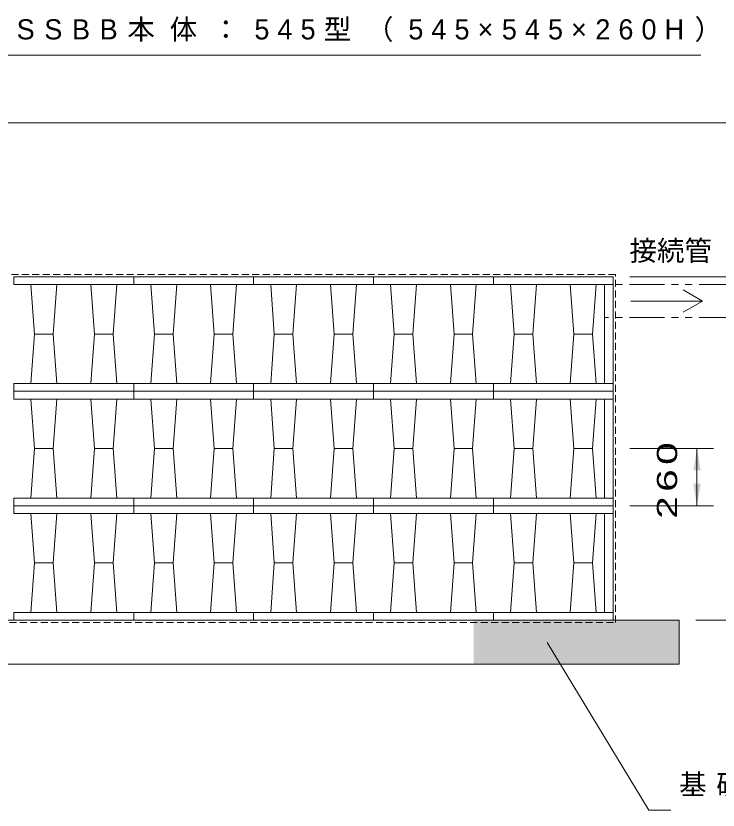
# Model space of a CAD drawing. Units: millimetres, scale not verified. Extents: x 0 to 41050, y -244 to 28700.
# Drawn here: x 7364 to 10557, y 3863 to 7472 of the extents above; entities that cross this region are included whole.
import ezdxf
from ezdxf.enums import TextEntityAlignment as Align

# ---------------------------------------------------------------- set-up
doc = ezdxf.new("R2010")
doc.units = ezdxf.units.MM
doc.header["$LTSCALE"] = 50
doc.linetypes.add('USER1', pattern=[6.35, 3.175, -0.635, 0.635, -0.635, 0.635, -0.635])
doc.linetypes.add('USER3', pattern=[0.9525, 0.635, -0.3175])
for name, color, linetype, lineweight in [('P01-SSBB本体', 131, 'Continuous', 13), ('P02-SSBB補助部材', 41, 'Continuous', 13), ('P03-附帯工事', 7, 'USER1', 15), ('P04-寸法線', 142, 'Continuous', 13), ('P05-文字注釈', 7, 'Continuous', 20)]:
    doc.layers.add(name, color=color, linetype=linetype, lineweight=lineweight)
doc.styles.add('標準ベクトル', font='')
doc.styles.get('標準ベクトル').set_extended_font_data('標準ベクトル')

# ---------------------------------------------------------------- blocks, each defined once
blk = doc.blocks.new('filled_arrow')
at = {"color": 0, "linetype": 'Continuous', "lineweight": -2}
blk.add_solid([(7.5, 1.25), (0, 0), (7.5, -1.25)], dxfattribs=at)

msp = doc.modelspace()

# ---------------------------------------------------------------- hatches: boundary and pattern name
at = {"layer": 'P03-附帯工事'}
msp.add_hatch(color=256, dxfattribs=at).paths.add_polyline_path([(10379.94, 4726.42), (9445.28, 4726.42), (9445.28, 4526.42), (10379.94, 4526.42)])

# ---------------------------------------------------------------- linework, layer by layer
at = {"layer": 'P01-SSBB本体'}
for p, q in [((7899.94, 6286.42), (7354.94, 6286.42)), ((8444.94, 6286.42), (7899.94, 6286.42)), ((8989.94, 6286.42), (8444.94, 6286.42)), ((9534.94, 6286.42), (8989.94, 6286.42)), ((10079.94, 6286.42), (9534.94, 6286.42)), ((7354.94, 6251.42), (7899.94, 6251.42)), ((7899.94, 6251.42), (8444.94, 6251.42)), ((8444.94, 6251.42), (8989.94, 6251.42)), ((8989.94, 6251.42), (9534.94, 6251.42)), ((9534.94, 6251.42), (10079.94, 6251.42)), ((7533.79, 6026.42), (7449.08, 6026.42)), ((7533.79, 6026.42), (7449.08, 6026.42)), ((8078.79, 6026.42), (7994.08, 6026.42)), ((8078.79, 6026.42), (7994.08, 6026.42)), ((8623.79, 6026.42), (8539.08, 6026.42)), ((8623.79, 6026.42), (8539.08, 6026.42)), ((9168.79, 6026.42), (9084.08, 6026.42)), ((9168.79, 6026.42), (9084.08, 6026.42)), ((9713.79, 6026.42), (9629.08, 6026.42)), ((9713.79, 6026.42), (9629.08, 6026.42)), ((7354.94, 5801.42), (7899.94, 5801.42)), ((7899.94, 5801.42), (8444.94, 5801.42)), ((8444.94, 5801.42), (8989.94, 5801.42)), ((8989.94, 5801.42), (9534.94, 5801.42)), ((9534.94, 5801.42), (10079.94, 5801.42)), ((7899.94, 5766.42), (7354.94, 5766.42)), ((7899.94, 5766.42), (7354.94, 5766.42)), ((8444.94, 5766.42), (7899.94, 5766.42)), ((8444.94, 5766.42), (7899.94, 5766.42)), ((8989.94, 5766.42), (8444.94, 5766.42)), ((8989.94, 5766.42), (8444.94, 5766.42)), ((9534.94, 5766.42), (8989.94, 5766.42)), ((9534.94, 5766.42), (8989.94, 5766.42)), ((10079.94, 5766.42), (9534.94, 5766.42)), ((10079.94, 5766.42), (9534.94, 5766.42)), ((7354.94, 5731.42), (7899.94, 5731.42)), ((7899.94, 5731.42), (8444.94, 5731.42)), ((8444.94, 5731.42), (8989.94, 5731.42)), ((8989.94, 5731.42), (9534.94, 5731.42)), ((9534.94, 5731.42), (10079.94, 5731.42)), ((7533.79, 5506.42), (7449.08, 5506.42)), ((7533.79, 5506.42), (7449.08, 5506.42)), ((8078.79, 5506.42), (7994.08, 5506.42)), ((8078.79, 5506.42), (7994.08, 5506.42)), ((8623.79, 5506.42), (8539.08, 5506.42)), ((8623.79, 5506.42), (8539.08, 5506.42)), ((9168.79, 5506.42), (9084.08, 5506.42)), ((9168.79, 5506.42), (9084.08, 5506.42)), ((9713.79, 5506.42), (9629.08, 5506.42)), ((9713.79, 5506.42), (9629.08, 5506.42)), ((7354.94, 5281.42), (7899.94, 5281.42)), ((7899.94, 5281.42), (8444.94, 5281.42)), ((8444.94, 5281.42), (8989.94, 5281.42)), ((8989.94, 5281.42), (9534.94, 5281.42)), ((9534.94, 5281.42), (10079.94, 5281.42)), ((7899.94, 5246.42), (7354.94, 5246.42)), ((7899.94, 5246.42), (7354.94, 5246.42)), ((8444.94, 5246.42), (7899.94, 5246.42)), ((8444.94, 5246.42), (7899.94, 5246.42)), ((8989.94, 5246.42), (8444.94, 5246.42)), ((8989.94, 5246.42), (8444.94, 5246.42)), ((9534.94, 5246.42), (8989.94, 5246.42)), ((9534.94, 5246.42), (8989.94, 5246.42)), ((10079.94, 5246.42), (9534.94, 5246.42)), ((10079.94, 5246.42), (9534.94, 5246.42)), ((7354.94, 5211.42), (7899.94, 5211.42)), ((7899.94, 5211.42), (8444.94, 5211.42)), ((8444.94, 5211.42), (8989.94, 5211.42)), ((8989.94, 5211.42), (9534.94, 5211.42)), ((9534.94, 5211.42), (10079.94, 5211.42)), ((7533.79, 4986.42), (7449.08, 4986.42)), ((7533.79, 4986.42), (7449.08, 4986.42)), ((8078.79, 4986.42), (7994.08, 4986.42)), ((8078.79, 4986.42), (7994.08, 4986.42)), ((8623.79, 4986.42), (8539.08, 4986.42)), ((8623.79, 4986.42), (8539.08, 4986.42)), ((9168.79, 4986.42), (9084.08, 4986.42)), ((9168.79, 4986.42), (9084.08, 4986.42)), ((9713.79, 4986.42), (9629.08, 4986.42)), ((9713.79, 4986.42), (9629.08, 4986.42)), ((7354.94, 4761.42), (7899.94, 4761.42)), ((7899.94, 4761.42), (8444.94, 4761.42)), ((8444.94, 4761.42), (8989.94, 4761.42)), ((8989.94, 4761.42), (9534.94, 4761.42)), ((9534.94, 4761.42), (10079.94, 4761.42)), ((7899.94, 4726.42), (7354.94, 4726.42)), ((8444.94, 4726.42), (7899.94, 4726.42)), ((8989.94, 4726.42), (8444.94, 4726.42)), ((9534.94, 4726.42), (8989.94, 4726.42)), ((10079.94, 4726.42), (9534.94, 4726.42))]:
    msp.add_line(p, q, dxfattribs=at)
for points in [[(7354.94, 6286.42), (7899.94, 6286.42), (7899.94, 6251.42), (7354.94, 6251.42)], [(7899.94, 6286.42), (8444.94, 6286.42), (8444.94, 6251.42), (7899.94, 6251.42)], [(8444.94, 6286.42), (8989.94, 6286.42), (8989.94, 6251.42), (8444.94, 6251.42)], [(8989.94, 6286.42), (9534.94, 6286.42), (9534.94, 6251.42), (8989.94, 6251.42)], [(9534.94, 6286.42), (10079.94, 6286.42), (10079.94, 6251.42), (9534.94, 6251.42)], [(7354.94, 5766.42), (7899.94, 5766.42), (7899.94, 5801.42), (7354.94, 5801.42)], [(7899.94, 5766.42), (8444.94, 5766.42), (8444.94, 5801.42), (7899.94, 5801.42)], [(8444.94, 5766.42), (8989.94, 5766.42), (8989.94, 5801.42), (8444.94, 5801.42)], [(8989.94, 5766.42), (9534.94, 5766.42), (9534.94, 5801.42), (8989.94, 5801.42)], [(9534.94, 5766.42), (10079.94, 5766.42), (10079.94, 5801.42), (9534.94, 5801.42)], [(7354.94, 5766.42), (7899.94, 5766.42), (7899.94, 5731.42), (7354.94, 5731.42)], [(7899.94, 5766.42), (8444.94, 5766.42), (8444.94, 5731.42), (7899.94, 5731.42)], [(8444.94, 5766.42), (8989.94, 5766.42), (8989.94, 5731.42), (8444.94, 5731.42)], [(8989.94, 5766.42), (9534.94, 5766.42), (9534.94, 5731.42), (8989.94, 5731.42)], [(9534.94, 5766.42), (10079.94, 5766.42), (10079.94, 5731.42), (9534.94, 5731.42)], [(7354.94, 5246.42), (7899.94, 5246.42), (7899.94, 5281.42), (7354.94, 5281.42)], [(7899.94, 5246.42), (8444.94, 5246.42), (8444.94, 5281.42), (7899.94, 5281.42)], [(8444.94, 5246.42), (8989.94, 5246.42), (8989.94, 5281.42), (8444.94, 5281.42)], [(8989.94, 5246.42), (9534.94, 5246.42), (9534.94, 5281.42), (8989.94, 5281.42)], [(9534.94, 5246.42), (10079.94, 5246.42), (10079.94, 5281.42), (9534.94, 5281.42)], [(7354.94, 5246.42), (7899.94, 5246.42), (7899.94, 5211.42), (7354.94, 5211.42)], [(7899.94, 5246.42), (8444.94, 5246.42), (8444.94, 5211.42), (7899.94, 5211.42)], [(8444.94, 5246.42), (8989.94, 5246.42), (8989.94, 5211.42), (8444.94, 5211.42)], [(8989.94, 5246.42), (9534.94, 5246.42), (9534.94, 5211.42), (8989.94, 5211.42)], [(9534.94, 5246.42), (10079.94, 5246.42), (10079.94, 5211.42), (9534.94, 5211.42)], [(7354.94, 4726.42), (7899.94, 4726.42), (7899.94, 4761.42), (7354.94, 4761.42)], [(7899.94, 4726.42), (8444.94, 4726.42), (8444.94, 4761.42), (7899.94, 4761.42)], [(8444.94, 4726.42), (8989.94, 4726.42), (8989.94, 4761.42), (8444.94, 4761.42)], [(8989.94, 4726.42), (9534.94, 4726.42), (9534.94, 4761.42), (8989.94, 4761.42)], [(9534.94, 4726.42), (10079.94, 4726.42), (10079.94, 4761.42), (9534.94, 4761.42)]]:
    msp.add_lwpolyline(points, close=True, dxfattribs=at)
for points in [[(7432.6, 6251.42), (7449.08, 6026.42), (7533.79, 6026.42), (7550.27, 6251.42)], [(7822.27, 6251.42), (7805.79, 6026.42), (7721.08, 6026.42), (7704.6, 6251.42)], [(7977.6, 6251.42), (7994.08, 6026.42), (8078.79, 6026.42), (8095.27, 6251.42)], [(8367.27, 6251.42), (8350.79, 6026.42), (8266.08, 6026.42), (8249.6, 6251.42)], [(8522.6, 6251.42), (8539.08, 6026.42), (8623.79, 6026.42), (8640.27, 6251.42)], [(8912.27, 6251.42), (8895.79, 6026.42), (8811.08, 6026.42), (8794.6, 6251.42)], [(9067.6, 6251.42), (9084.08, 6026.42), (9168.79, 6026.42), (9185.27, 6251.42)], [(9457.27, 6251.42), (9440.79, 6026.42), (9356.08, 6026.42), (9339.6, 6251.42)], [(9612.6, 6251.42), (9629.08, 6026.42), (9713.79, 6026.42), (9730.27, 6251.42)], [(10002.27, 6251.42), (9985.79, 6026.42), (9901.08, 6026.42), (9884.6, 6251.42)], [(7432.6, 5801.42), (7449.08, 6026.42), (7533.79, 6026.42), (7550.27, 5801.42)], [(7822.27, 5801.42), (7805.79, 6026.42), (7721.08, 6026.42), (7704.6, 5801.42)], [(7977.6, 5801.42), (7994.08, 6026.42), (8078.79, 6026.42), (8095.27, 5801.42)], [(8367.27, 5801.42), (8350.79, 6026.42), (8266.08, 6026.42), (8249.6, 5801.42)], [(8522.6, 5801.42), (8539.08, 6026.42), (8623.79, 6026.42), (8640.27, 5801.42)], [(8912.27, 5801.42), (8895.79, 6026.42), (8811.08, 6026.42), (8794.6, 5801.42)], [(9067.6, 5801.42), (9084.08, 6026.42), (9168.79, 6026.42), (9185.27, 5801.42)], [(9457.27, 5801.42), (9440.79, 6026.42), (9356.08, 6026.42), (9339.6, 5801.42)], [(9612.6, 5801.42), (9629.08, 6026.42), (9713.79, 6026.42), (9730.27, 5801.42)], [(10002.27, 5801.42), (9985.79, 6026.42), (9901.08, 6026.42), (9884.6, 5801.42)], [(7432.6, 5731.42), (7449.08, 5506.42), (7533.79, 5506.42), (7550.27, 5731.42)], [(7822.27, 5731.42), (7805.79, 5506.42), (7721.08, 5506.42), (7704.6, 5731.42)], [(7977.6, 5731.42), (7994.08, 5506.42), (8078.79, 5506.42), (8095.27, 5731.42)], [(8367.27, 5731.42), (8350.79, 5506.42), (8266.08, 5506.42), (8249.6, 5731.42)], [(8522.6, 5731.42), (8539.08, 5506.42), (8623.79, 5506.42), (8640.27, 5731.42)], [(8912.27, 5731.42), (8895.79, 5506.42), (8811.08, 5506.42), (8794.6, 5731.42)], [(9067.6, 5731.42), (9084.08, 5506.42), (9168.79, 5506.42), (9185.27, 5731.42)], [(9457.27, 5731.42), (9440.79, 5506.42), (9356.08, 5506.42), (9339.6, 5731.42)], [(9612.6, 5731.42), (9629.08, 5506.42), (9713.79, 5506.42), (9730.27, 5731.42)], [(10002.27, 5731.42), (9985.79, 5506.42), (9901.08, 5506.42), (9884.6, 5731.42)], [(7432.6, 5281.42), (7449.08, 5506.42), (7533.79, 5506.42), (7550.27, 5281.42)], [(7822.27, 5281.42), (7805.79, 5506.42), (7721.08, 5506.42), (7704.6, 5281.42)], [(7977.6, 5281.42), (7994.08, 5506.42), (8078.79, 5506.42), (8095.27, 5281.42)], [(8367.27, 5281.42), (8350.79, 5506.42), (8266.08, 5506.42), (8249.6, 5281.42)], [(8522.6, 5281.42), (8539.08, 5506.42), (8623.79, 5506.42), (8640.27, 5281.42)], [(8912.27, 5281.42), (8895.79, 5506.42), (8811.08, 5506.42), (8794.6, 5281.42)], [(9067.6, 5281.42), (9084.08, 5506.42), (9168.79, 5506.42), (9185.27, 5281.42)], [(9457.27, 5281.42), (9440.79, 5506.42), (9356.08, 5506.42), (9339.6, 5281.42)], [(9612.6, 5281.42), (9629.08, 5506.42), (9713.79, 5506.42), (9730.27, 5281.42)], [(10002.27, 5281.42), (9985.79, 5506.42), (9901.08, 5506.42), (9884.6, 5281.42)], [(7432.6, 5211.42), (7449.08, 4986.42), (7533.79, 4986.42), (7550.27, 5211.42)], [(7822.27, 5211.42), (7805.79, 4986.42), (7721.08, 4986.42), (7704.6, 5211.42)], [(7977.6, 5211.42), (7994.08, 4986.42), (8078.79, 4986.42), (8095.27, 5211.42)], [(8367.27, 5211.42), (8350.79, 4986.42), (8266.08, 4986.42), (8249.6, 5211.42)], [(8522.6, 5211.42), (8539.08, 4986.42), (8623.79, 4986.42), (8640.27, 5211.42)], [(8912.27, 5211.42), (8895.79, 4986.42), (8811.08, 4986.42), (8794.6, 5211.42)], [(9067.6, 5211.42), (9084.08, 4986.42), (9168.79, 4986.42), (9185.27, 5211.42)], [(9457.27, 5211.42), (9440.79, 4986.42), (9356.08, 4986.42), (9339.6, 5211.42)], [(9612.6, 5211.42), (9629.08, 4986.42), (9713.79, 4986.42), (9730.27, 5211.42)], [(10002.27, 5211.42), (9985.79, 4986.42), (9901.08, 4986.42), (9884.6, 5211.42)], [(7432.6, 4761.42), (7449.08, 4986.42), (7533.79, 4986.42), (7550.27, 4761.42)], [(7822.27, 4761.42), (7805.79, 4986.42), (7721.08, 4986.42), (7704.6, 4761.42)], [(7977.6, 4761.42), (7994.08, 4986.42), (8078.79, 4986.42), (8095.27, 4761.42)], [(8367.27, 4761.42), (8350.79, 4986.42), (8266.08, 4986.42), (8249.6, 4761.42)], [(8522.6, 4761.42), (8539.08, 4986.42), (8623.79, 4986.42), (8640.27, 4761.42)], [(8912.27, 4761.42), (8895.79, 4986.42), (8811.08, 4986.42), (8794.6, 4761.42)], [(9067.6, 4761.42), (9084.08, 4986.42), (9168.79, 4986.42), (9185.27, 4761.42)], [(9457.27, 4761.42), (9440.79, 4986.42), (9356.08, 4986.42), (9339.6, 4761.42)], [(9612.6, 4761.42), (9629.08, 4986.42), (9713.79, 4986.42), (9730.27, 4761.42)], [(10002.27, 4761.42), (9985.79, 4986.42), (9901.08, 4986.42), (9884.6, 4761.42)]]:
    msp.add_lwpolyline(points, dxfattribs=at)
at = {"layer": 'P02-SSBB補助部材', "linetype": 'USER3'}
msp.add_lwpolyline([(4619.94, 4716.42), (10089.94, 4716.42), (10089.94, 6296.42), (4619.94, 6296.42)], close=True, dxfattribs=at)
at = {"layer": 'P02-SSBB補助部材'}
for points in [[(10039.94, 5801.42), (10079.94, 5801.42), (10079.94, 6251.42), (10039.94, 6251.42)], [(10039.94, 5281.42), (10079.94, 5281.42), (10079.94, 5731.42), (10039.94, 5731.42)], [(10039.94, 4761.42), (10079.94, 4761.42), (10079.94, 5211.42), (10039.94, 5211.42)]]:
    msp.add_lwpolyline(points, close=True, dxfattribs=at)
at = {"layer": 'P03-附帯工事', "linetype": 'Continuous', "lineweight": 13}
msp.add_line((13405.33, 6986.42), (2318.34, 6986.42), dxfattribs=at)
at = {"layer": 'P03-附帯工事'}
for p, q in [((10629.94, 6251.42), (10039.94, 6251.42)), ((10629.94, 6101.42), (10039.94, 6101.42))]:
    msp.add_line(p, q, dxfattribs=at)
at = {"layer": 'P03-附帯工事', "color": 2, "linetype": 'Continuous', "lineweight": 13}
for points in [[(10159.95, 6176.42), (10485.51, 6176.42), (10398.03, 6227.08)], [(10159.95, 6176.42), (10485.51, 6176.42), (10398.03, 6125.75)]]:
    msp.add_lwpolyline(points, dxfattribs=at)
at = {"layer": 'P03-附帯工事', "linetype": 'Continuous', "lineweight": 13}
msp.add_lwpolyline([(4329.94, 4526.42), (10379.94, 4526.42), (10379.94, 4726.42), (4329.94, 4726.42)], close=True, dxfattribs=at)
at = {"layer": 'P04-寸法線'}
for p, q in [((10154.94, 6286.42), (12466.65, 6286.42)), ((10154.94, 6286.42), (12466.65, 6286.42)), ((10154.94, 5506.42), (10535.69, 5506.42)), ((10460.69, 5246.42), (10460.69, 5506.42)), ((10154.94, 5246.42), (10535.69, 5246.42)), ((10454.94, 4726.42), (12466.65, 4726.42))]:
    msp.add_line(p, q, dxfattribs=at)
for points in [[(6677.29, 6148.08), (7230.02, 7294.38), (7330.02, 7294.38), (10477.64, 7294.38)], [(9780.24, 4624.31), (10241.97, 3863.39), (10341.97, 3863.39)]]:
    msp.add_lwpolyline(points, dxfattribs=at)

# ---------------------------------------------------------------- block references
at = {"layer": 'P04-寸法線', "xscale": 13.3, "yscale": 13.3}
for p, rotation in [((10460.69, 5506.42), 270), ((10460.69, 5246.42), 90), ((9780.24, 4624.31), 301.3)]:
    msp.add_blockref('filled_arrow', p, dxfattribs=dict(at, rotation=rotation))

# ---------------------------------------------------------------- texts
at = {"layer": 'P04-寸法線', "color": 7, "char_height": 91.64, "attachment_point": 1, "style": '標準ベクトル'}
for s, insert in [('\\T1.54;SSBB本体：545型（545×545×260H）', (7367.52, 7456.88)), ('\\T1.35;基礎砕石\\~t＝200', (10379.47, 4025.89))]:
    msp.add_mtext(s, dxfattribs=dict(at, insert=insert))
at = {"layer": 'P04-寸法線', "insert": (10278.56, 5371.08), "char_height": 91.64, "attachment_point": 2, "rotation": 90, "style": '標準ベクトル'}
msp.add_mtext('\\T1.2;\\W1.5;260', dxfattribs=at)
at = {"layer": 'P05-文字注釈', "style": '標準ベクトル'}
msp.add_text('接続管', height=91.64, dxfattribs=at).set_placement((10153.73, 6451.57), align=Align.TOP_LEFT)

doc.saveas('drawing.dxf')
